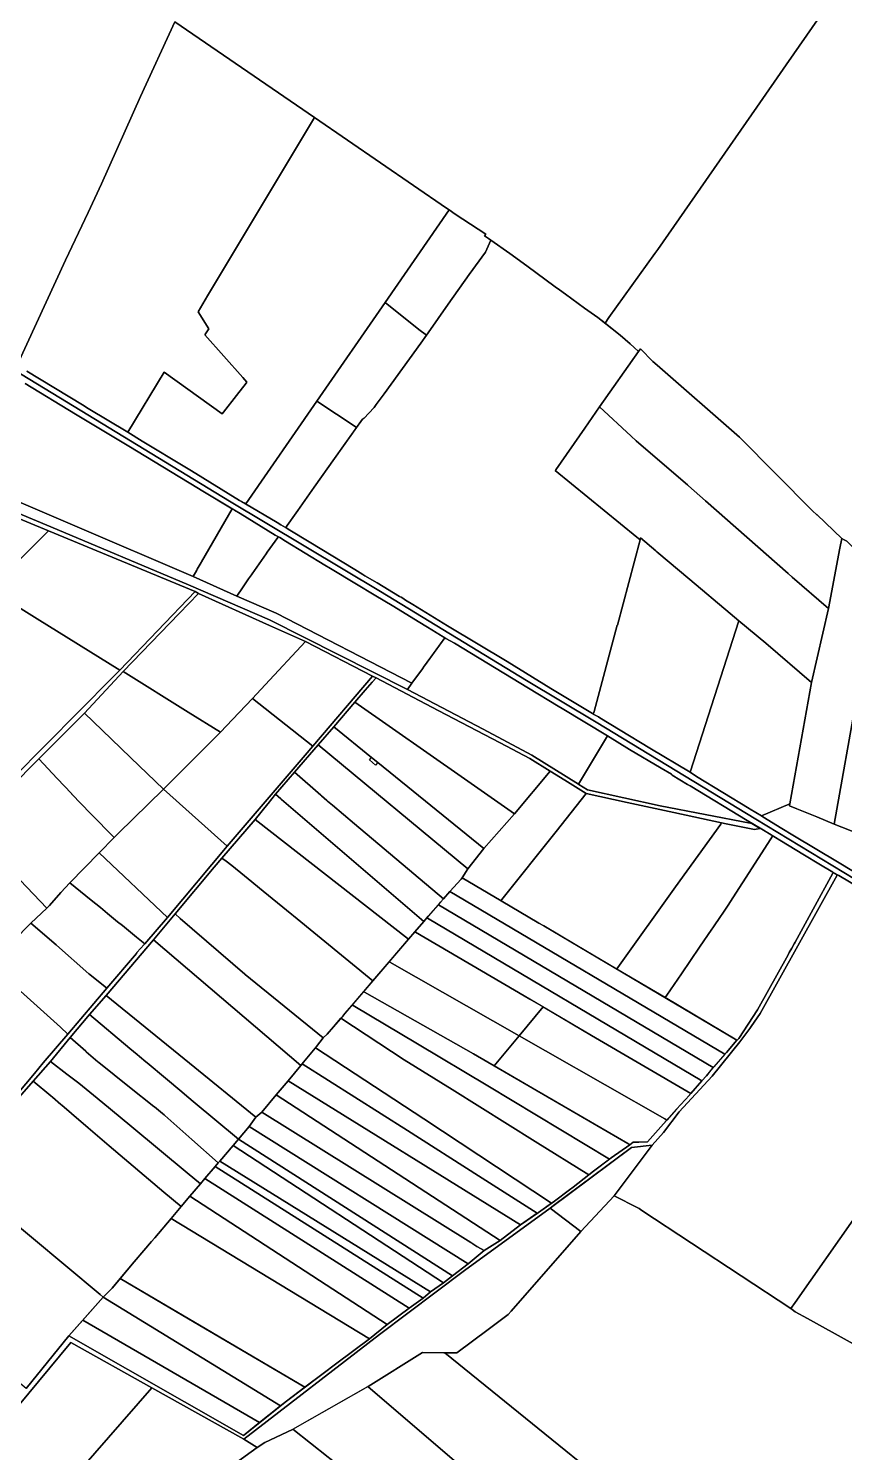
# Model space of a CAD drawing. Header units: metres. Extents: x 3 to 1005126, y 39 to 4383651.
# Drawn here: x 485884 to 486528, y 4373206 to 4374331 of the extents above; entities that cross this region are included whole.
import ezdxf

# ---------------------------------------------------------------- set-up
doc = ezdxf.new("R2010")
doc.units = ezdxf.units.M
doc.header["$MEASUREMENT"] = 0
doc.layers.add('TM_Llucmajor', color=7, linetype='Continuous')

msp = doc.modelspace()

# ---------------------------------------------------------------- linework, layer by layer
at = {"layer": 'TM_Llucmajor', "linetype": 'Continuous', "flags": 128}
for points in [[(484731.6, 4374750.7), (484936.6, 4374626.2), (485087.3, 4374534.8), (485275.7, 4374420.1), (485457.3, 4374311.5), (485629.2, 4374208.6), (485701.3, 4374164.5), (485820.2, 4374093), (485897, 4374046.3), (486042.7, 4373957.7), (486161.8, 4373886.4), (486277.2, 4373816), (486332.1, 4373783.2), (486458.3, 4373706.6), (486614.7, 4373611.7)], [(486614.7, 4373611.7), (486458.3, 4373706.6), (486332.1, 4373783.2), (486277.2, 4373816), (486161.8, 4373886.4), (486042.7, 4373957.7), (485897, 4374046.3), (485820.2, 4374093), (485701.3, 4374164.5), (485629.2, 4374208.6), (485457.3, 4374311.5), (485275.7, 4374420.1), (485087.3, 4374534.8), (484936.6, 4374626.2), (484731.6, 4374750.7)], [(486539.7, 4374384.9), (486482.3, 4374302.3), (486459, 4374268.7), (486380.9, 4374156.5), (486378.6, 4374153.3), (486342.3, 4374102.6), (486339.2, 4374098.1), (486333.4, 4374102.8), (486322.9, 4374110), (486308, 4374121.1), (486303.1, 4374124.6), (486299.8, 4374127), (486277.5, 4374143.5), (486264.1, 4374153.1), (486248.9, 4374163.7), (486247.1, 4374165), (486244.1, 4374167.1), (486244.1, 4374167.1), (486245.1, 4374168.4), (486220.9, 4374184.3), (486216.2, 4374187.6), (486216.1, 4374187.8), (486214.1, 4374189.1), (486109.7, 4374260.6), (485999.4, 4374336.1)], [(486530.1, 4373926.1), (486528, 4373927.2), (486526.1, 4373928.1), (486506.6, 4373946.7), (486506.4, 4373946.9), (486503.1, 4373950), (486445.3, 4374008.2), (486380.4, 4374065), (486376.9, 4374068), (486367.2, 4374077.9), (486367.2, 4374077.9), (486365.7, 4374075.8), (486362.3, 4374079), (486358.9, 4374081.9), (486351, 4374088.6), (486339.2, 4374098.1), (486342.3, 4374102.6), (486378.6, 4374153.3), (486380.9, 4374156.5), (486459, 4374268.7), (486482.3, 4374302.3), (486539.7, 4374384.9)], [(485999.4, 4374336.1), (485972.4, 4374277.1), (485941.7, 4374208.2), (485931, 4374185.6), (485913.2, 4374148), (485875.1, 4374064.9)], [(485875.1, 4374064.9), (485913.2, 4374148), (485931, 4374185.6), (485941.7, 4374208.2), (485972.4, 4374277.1), (485999.4, 4374336.1), (486109.7, 4374260.6), (486025.4, 4374119.7), (486017.9, 4374107.1), (486026.4, 4374093.6), (486023.3, 4374089), (486053.1, 4374055.3), (486056.4, 4374051.5), (486055.9, 4374050.9), (486048.1, 4374041), (486037.8, 4374027.9), (486036.9, 4374026.7), (485991, 4374059.5), (485962.3, 4374012.1), (485962.3, 4374012), (485962.3, 4374012), (485931.1, 4374030.9), (485926.7, 4374033.6), (485882.7, 4374060.3)], [(485882.7, 4374060.3), (485926.7, 4374033.6), (485931.1, 4374030.9), (485962.3, 4374012), (485973.8, 4374005.1), (486008.8, 4373983.9), (486012.6, 4373981.5), (486050.6, 4373958.2), (486052.1, 4373957.3), (486055.2, 4373955.5), (486080.3, 4373940.7), (486083.1, 4373939), (486086.8, 4373936.7), (486087.3, 4373936.5), (486090.2, 4373934.7), (486105.5, 4373925.5), (486141.7, 4373903.7), (486147.9, 4373899.6), (486149.4, 4373898.7), (486159.2, 4373893), (486177, 4373882.4), (486178.1, 4373881.8), (486179.4, 4373881), (486181.5, 4373879.5), (486187.3, 4373875.9), (486214.8, 4373859.1), (486261.8, 4373830.9), (486296.4, 4373809.6), (486329.3, 4373789.8), (486329.9, 4373789.5), (486334, 4373787.2), (486335.1, 4373786.6), (486351.2, 4373776.8), (486374.6, 4373762.6), (486406.3, 4373743.5), (486411.5, 4373740.3), (486452.9, 4373715), (486453.7, 4373714.5), (486462.6, 4373709), (486463.7, 4373708.4), (486478.9, 4373699.1), (486487.5, 4373693.9), (486524, 4373671.9), (486566.6, 4373646.3)], [(485881.4, 4374050.5), (485921.1, 4374026.4), (485963.1, 4374001), (486003.5, 4373976.5), (486018.2, 4373967.6), (486020.4, 4373966.2), (486044.8, 4373951.6), (486044.7, 4373951.5), (486020.5, 4373909.6), (486020.3, 4373909.2), (486020.2, 4373909.1), (486018.7, 4373906.5), (486017.2, 4373903.9), (486016.8, 4373903.2), (486013.9, 4373898), (485826.9, 4373978.1)], [(486551.6, 4373645.4), (486523.8, 4373662.1), (486519.9, 4373664), (486519.4, 4373664.3), (486519, 4373664.5), (486507.9, 4373671.2), (486496.8, 4373678), (486477.2, 4373689.8), (486463, 4373698.5), (486451.4, 4373705.3), (486406.4, 4373732.7), (486404.3, 4373733.9), (486392.1, 4373741.3), (486391.8, 4373741.7), (486391.6, 4373742), (486383.5, 4373746.8), (486358.5, 4373761.6), (486341, 4373772.2), (486305.3, 4373793.8), (486302.3, 4373795.6), (486278.7, 4373810), (486220.2, 4373845.4), (486213.5, 4373849.2), (486199.1, 4373858.1), (486191.7, 4373862.6), (486172.3, 4373874.4), (486157, 4373883.6), (486142.9, 4373892.2), (486122.5, 4373904.4), (486118, 4373907.1), (486086.8, 4373926), (486082.5, 4373928.8), (486081.8, 4373929.2), (486078.6, 4373930.8), (486051, 4373947.9), (486046.7, 4373950.5), (486020.4, 4373966.2), (486018.2, 4373967.6), (486003.5, 4373976.5), (485963.1, 4374001), (485921.1, 4374026.4), (485881.4, 4374050.5)], [(485812.5, 4373974.4), (485901.6, 4373937.4), (486010.3, 4373891.6), (486074.2, 4373864), (486183.1, 4373808.8), (486242.9, 4373777.5), (486281.3, 4373757.1), (486318.1, 4373734.1), (486318.6, 4373733.8), (486325.3, 4373729.6), (486382.8, 4373717), (486453.8, 4373703.2), (486453.8, 4373703.4), (486453.8, 4373703.4), (486453.8, 4373703.9), (486461.8, 4373699.2), (486461.4, 4373699.1), (486457.2, 4373698.3), (486434.8, 4373702.8), (486431.2, 4373703.5), (486393.5, 4373711.7), (486356.6, 4373719.7), (486324.2, 4373726.8), (486307.4, 4373737.2), (486295.8, 4373744.4), (486279.8, 4373754.4), (486256.5, 4373766.8), (486207.5, 4373792.4), (486158.4, 4373818), (486155.7, 4373819.4), (486102.8, 4373846.9), (486074.2, 4373859.5), (486018.2, 4373884.7), (486015.5, 4373886.2), (485899.7, 4373934.3), (485810.8, 4373971.1)], [(485861, 4373473), (485888.6, 4373505.6), (485895.6, 4373513.9), (485915, 4373536.7), (485945.8, 4373573), (485969.1, 4373600.5), (485969.6, 4373601.1), (485975.4, 4373607.6), (485975.8, 4373608), (485993.6, 4373628.9), (486040.8, 4373685.1), (486102.4, 4373757.1), (486108.4, 4373764), (486155.7, 4373819.4), (486158.4, 4373818), (486155.4, 4373814.6), (486149.9, 4373808.4), (486141.5, 4373799), (486125.1, 4373779.4), (486112.7, 4373765.1), (486094, 4373743.5), (486079.1, 4373726.1), (486073.2, 4373718.9), (486072.9, 4373718.5), (486062.8, 4373706.3), (486036.6, 4373675.7), (486030.6, 4373668.5), (485999.7, 4373631.6), (485997.1, 4373628.5), (485982.6, 4373611.3), (485945.4, 4373567.2), (485932.2, 4373552.1), (485916.9, 4373534.1), (485901.3, 4373515.1), (485887.6, 4373499.6), (485871.4, 4373480.8)], [(486566.6, 4373646.3), (486524, 4373671.9), (486487.5, 4373693.9), (486478.9, 4373699.1), (486463.7, 4373708.4), (486462.6, 4373709), (486485.1, 4373718.6), (486484.8, 4373717.1), (486490.7, 4373714.6), (486506.3, 4373708.2), (486520, 4373702.5), (486552.9, 4373689.6)], [(485882, 4373256.9), (485915.7, 4373298.3), (486053.8, 4373219.7), (486087.8, 4373246.9), (486127.4, 4373276.9), (486153.1, 4373296), (486167.1, 4373307.3), (486184.6, 4373320.3), (486195.6, 4373328.2), (486201.4, 4373333.1), (486211.7, 4373340.4), (486218.7, 4373345.9), (486231, 4373355.4), (486243.7, 4373365.7), (486256.4, 4373373.8), (486272.4, 4373386.1), (486286.6, 4373395.8), (486299.3, 4373404.8), (486311, 4373413.7), (486314, 4373415.9), (486330.2, 4373428.4), (486344.1, 4373439), (486358.7, 4373449.3), (486361.4, 4373451.3), (486365.9, 4373451.5), (486372.7, 4373451.7), (486385.3, 4373465.9), (486395.6, 4373477.4), (486405.8, 4373488.5), (486406.1, 4373488.9), (486406.8, 4373489.7), (486415.5, 4373499.8), (486419.2, 4373503.7), (486425, 4373511), (486435, 4373522.3), (486443.3, 4373532), (486443.5, 4373531.9), (486444.7, 4373533.3), (486459.6, 4373556), (486483.8, 4373599.4), (486484.7, 4373601.2), (486486.7, 4373604.7), (486488.5, 4373608), (486489.4, 4373609.4), (486503.6, 4373635.5), (486519.1, 4373663.8), (486519.4, 4373664.3), (486519.9, 4373664), (486519.9, 4373664), (486522.6, 4373662.6), (486522.4, 4373662.2), (486522.4, 4373662.2), (486461.7, 4373552.9), (486454.6, 4373542.6), (486453.6, 4373541.1), (486445.6, 4373530.7), (486423.8, 4373503.6), (486397.8, 4373475.2), (486385.3, 4373459.1), (486376.4, 4373449), (486360.2, 4373447.2), (486298.5, 4373401.3), (486295.9, 4373399.3), (486228.2, 4373350), (486161, 4373299.4), (486054.1, 4373216.7), (485981.4, 4373257.4), (485917.3, 4373293.2), (485841.8, 4373202.4)], [(486536.9, 4373392.7), (486489.2, 4373324.8), (486485.9, 4373320.1), (486368.3, 4373397.4), (486366.1, 4373398.9), (486365.2, 4373399.5), (486346.5, 4373409.1), (486376.4, 4373449), (486385.3, 4373459.1), (486397.8, 4373475.2), (486423.8, 4373503.6), (486445.6, 4373530.7), (486453.6, 4373541.1), (486454.6, 4373542.6), (486461.7, 4373552.9), (486522.4, 4373662.2), (486522.4, 4373662.2), (486522.4, 4373662.2), (486522.6, 4373662.6), (486523.8, 4373662.1), (486551.6, 4373645.4)], [(486413.4, 4373122.2), (486212.6, 4373285), (486212.6, 4373285), (486222, 4373284.9), (486222.1, 4373285), (486246.9, 4373303.5), (486262.8, 4373315.3), (486265.1, 4373317.9), (486320, 4373380.7), (486346.5, 4373409.1), (486365.2, 4373399.5), (486366.1, 4373398.9), (486368.3, 4373397.4), (486485.9, 4373320.1), (486488, 4373318.3), (486488.2, 4373318.1), (486489.3, 4373317.5), (486499.1, 4373312.1), (486564, 4373276.1)], [(486564, 4373276.1), (486499.1, 4373312.1), (486489.3, 4373317.5), (486488.2, 4373318.1), (486488, 4373318.3), (486485.9, 4373320.1), (486489.2, 4373324.8), (486536.9, 4373392.7)]]:
    msp.add_lwpolyline(points, dxfattribs=at)
for points in [[(486008.8, 4373983.9), (485973.8, 4374005.1), (485962.3, 4374012), (485962.3, 4374012.1), (485991, 4374059.5), (486036.9, 4374026.7), (486037.8, 4374027.9), (486048.1, 4374041), (486055.9, 4374050.9), (486056.4, 4374051.5), (486053.1, 4374055.3), (486023.3, 4374089), (486026.4, 4374093.6), (486017.9, 4374107.1), (486025.4, 4374119.7), (486109.7, 4374260.6), (486214.1, 4374189.1), (486216.1, 4374187.8), (486165.5, 4374114.6), (486111.6, 4374036.7), (486055.5, 4373955.6), (486054.2, 4373956.3), (486054.1, 4373956.1), (486054.1, 4373956.1), (486052.1, 4373957.3), (486050.6, 4373958.2), (486012.6, 4373981.5), (486008.8, 4373983.9)], [(486215.4, 4374113.3), (486199.5, 4374090.6), (486198.1, 4374088.6), (486192.2, 4374093.3), (486165.5, 4374114.6), (486216.1, 4374187.8), (486216.2, 4374187.6), (486220.9, 4374184.3), (486245.1, 4374168.4), (486244.1, 4374167.1), (486247.1, 4374165), (486248.9, 4374163.7), (486244.7, 4374154.3), (486231.9, 4374136.7), (486215.4, 4374113.3)], [(486215.4, 4374113.3), (486231.9, 4374136.7), (486244.7, 4374154.3), (486248.9, 4374163.7), (486264.1, 4374153.1), (486277.5, 4374143.5), (486299.8, 4374127), (486303.1, 4374124.6), (486308, 4374121.1), (486322.9, 4374110), (486333.4, 4374102.8), (486351, 4374088.6), (486358.9, 4374081.9), (486362.3, 4374079), (486365.7, 4374075.8), (486334.9, 4374032.1), (486323.1, 4374015.3), (486300.4, 4373982.4), (486299.9, 4373981.8), (486364.2, 4373929.2), (486366.8, 4373927.1), (486348.9, 4373859.8), (486348.8, 4373859.6), (486330.5, 4373791.5), (486330.1, 4373790), (486329.9, 4373789.5), (486329.9, 4373789.5), (486329.3, 4373789.8), (486296.4, 4373809.6), (486261.8, 4373830.9), (486214.8, 4373859.1), (486187.3, 4373875.9), (486181.5, 4373879.5), (486179.4, 4373881), (486178.1, 4373881.8), (486177, 4373882.4), (486159.2, 4373893), (486149.4, 4373898.7), (486147.9, 4373899.6), (486141.7, 4373903.7), (486105.5, 4373925.5), (486090.2, 4373934.7), (486087.3, 4373936.5), (486087, 4373936.6), (486096.6, 4373950.2), (486109.6, 4373968.8), (486125.7, 4373991.4), (486147.7, 4374022.4), (486148.1, 4374022.8), (486148.7, 4374023), (486157, 4374031.6), (486158.6, 4374034), (486164.9, 4374042.5), (486170.2, 4374050), (486193.8, 4374082.5), (486198.1, 4374088.6), (486199.5, 4374090.6), (486215.4, 4374113.3)], [(486192.2, 4374093.3), (486198.1, 4374088.6), (486193.8, 4374082.5), (486170.2, 4374050), (486164.9, 4374042.5), (486158.6, 4374034), (486157, 4374031.6), (486148.7, 4374023), (486148.1, 4374022.8), (486147.7, 4374022.4), (486143, 4374015.8), (486142.8, 4374016), (486111.6, 4374036.7), (486165.5, 4374114.6), (486192.2, 4374093.3)], [(486367.2, 4374077.9), (486376.9, 4374068), (486380.4, 4374065), (486445.3, 4374008.2), (486503.1, 4373950), (486506.4, 4373946.9), (486506.6, 4373946.7), (486526.1, 4373928.1), (486524.7, 4373920.4), (486515.5, 4373872.9), (486486.9, 4373897.7), (486483.7, 4373900.5), (486418.6, 4373957.8), (486405, 4373969.7), (486404.2, 4373970.5), (486365.9, 4374003.4), (486363.8, 4374005.2), (486359.7, 4374009), (486334.9, 4374032.1), (486365.7, 4374075.8), (486367.2, 4374077.9)], [(486143, 4374015.8), (486125.7, 4373991.4), (486109.6, 4373968.8), (486096.6, 4373950.2), (486087, 4373936.6), (486086.8, 4373936.7), (486083.1, 4373939), (486080.3, 4373940.7), (486055.2, 4373955.5), (486054.1, 4373956.1), (486054.1, 4373956.1), (486054.2, 4373956.3), (486055.5, 4373955.6), (486111.6, 4374036.7), (486142.8, 4374016), (486143, 4374015.8)], [(486367.3, 4373928.7), (486366.8, 4373927.1), (486364.2, 4373929.2), (486299.9, 4373981.8), (486300.4, 4373982.4), (486323.1, 4374015.3), (486334.9, 4374032.1), (486359.7, 4374009), (486363.8, 4374005.2), (486365.9, 4374003.4), (486404.2, 4373970.5), (486405, 4373969.7), (486418.6, 4373957.8), (486483.7, 4373900.5), (486486.9, 4373897.7), (486515.5, 4373872.9), (486502.2, 4373814.5), (486466.1, 4373845.4), (486444.9, 4373863.2), (486438, 4373869), (486406.1, 4373895.7), (486380.1, 4373917.6), (486379.2, 4373918.3), (486367.3, 4373928.7)], [(485812.5, 4373974.4), (485796.1, 4373980), (485805.6, 4373987.1), (485820.1, 4373981), (485826.9, 4373978.1), (486013.9, 4373898), (486048.4, 4373882.7), (486079.6, 4373869.1), (486186.7, 4373813.9), (486183.1, 4373808.8), (486074.2, 4373864), (486010.3, 4373891.6), (485901.6, 4373937.4), (485812.5, 4373974.4)], [(485785.2, 4373823.4), (485714.6, 4373894.1), (485736.3, 4373918.5), (485749.3, 4373930.9), (485796.9, 4373976.7), (485810.8, 4373971.1), (485899.7, 4373934.3), (485864.8, 4373899.2), (485853.5, 4373887.9), (485828.9, 4373864.6), (485785.2, 4373823.4)], [(486044.7, 4373951.5), (486044.8, 4373951.6), (486046.7, 4373950.5), (486051, 4373947.9), (486078.6, 4373930.8), (486081.3, 4373929.5), (486080.9, 4373929), (486072.3, 4373917.3), (486071.5, 4373916.1), (486058.8, 4373897.6), (486058.3, 4373897), (486058.3, 4373897), (486054.5, 4373891.5), (486052.9, 4373889.1), (486048.4, 4373882.7), (486013.9, 4373898), (486016.8, 4373903.2), (486017.2, 4373903.9), (486018.7, 4373906.5), (486020.2, 4373909.1), (486020.3, 4373909.2), (486020.5, 4373909.6), (486044.7, 4373951.5)], [(485890.7, 4373864.7), (485853.5, 4373887.9), (485864.8, 4373899.2), (485899.7, 4373934.3), (486015.5, 4373886.2), (485956, 4373824.1), (485890.7, 4373864.7)], [(486191.7, 4373862.6), (486199.1, 4373858.1), (486212.7, 4373849.7), (486212.6, 4373849.6), (486196.7, 4373827.6), (486196.5, 4373827.3), (486195.1, 4373825.3), (486186.7, 4373813.9), (486079.6, 4373869.1), (486048.4, 4373882.7), (486052.9, 4373889.1), (486054.5, 4373891.5), (486058.3, 4373897), (486058.3, 4373897), (486058.8, 4373897.6), (486071.5, 4373916.1), (486072.3, 4373917.3), (486080.9, 4373929), (486081.3, 4373929.5), (486081.8, 4373929.2), (486082.5, 4373928.8), (486086.8, 4373926), (486118, 4373907.1), (486122.5, 4373904.4), (486142.9, 4373892.2), (486157, 4373883.6), (486172.3, 4373874.4), (486191.7, 4373862.6)], [(486330.1, 4373790), (486330.5, 4373791.5), (486348.8, 4373859.6), (486348.9, 4373859.8), (486366.8, 4373927.1), (486367.3, 4373928.7), (486379.2, 4373918.3), (486380.1, 4373917.6), (486406.1, 4373895.7), (486438, 4373869), (486444.9, 4373863.2), (486406.3, 4373743.5), (486374.6, 4373762.6), (486351.2, 4373776.8), (486335.1, 4373786.6), (486334, 4373787.2), (486329.9, 4373789.5), (486330.1, 4373790)], [(486506.3, 4373708.2), (486490.7, 4373714.6), (486484.8, 4373717.1), (486485.1, 4373718.6), (486502.2, 4373814.5), (486515.5, 4373872.9), (486524.7, 4373920.4), (486526.1, 4373928.1), (486528, 4373927.2), (486530.1, 4373926.1), (486530.4, 4373925.8), (486555.4, 4373900.4), (486546, 4373848.1), (486538.3, 4373804.7), (486520, 4373702.5), (486506.3, 4373708.2)], [(486552.9, 4373689.6), (486520, 4373702.5), (486538.3, 4373804.7), (486546, 4373848.1), (486555.4, 4373900.4), (486588.9, 4373867.7), (486587.4, 4373860.1), (486561, 4373729.6), (486556.1, 4373705.8), (486552.9, 4373689.6)], [(485787.1, 4373821.6), (485785.2, 4373823.4), (485828.9, 4373864.6), (485853.5, 4373887.9), (485890.7, 4373864.7), (485956, 4373824.1), (485950.8, 4373818.9), (485923.8, 4373791.6), (485871.6, 4373738.9), (485787.1, 4373821.6)], [(485851.9, 4373713.3), (485848.5, 4373715), (485849.7, 4373716.2), (485871.6, 4373738.9), (485923.8, 4373791.6), (485950.8, 4373818.9), (485956, 4373824.1), (486015.5, 4373886.2), (486018.2, 4373884.7), (486002.9, 4373868.8), (485958.8, 4373823), (485928.1, 4373790.3), (485892.2, 4373754), (485886.7, 4373748.5), (485851.9, 4373713.3)], [(486010, 4373791.1), (485958.8, 4373823), (486002.9, 4373868.8), (486018.2, 4373884.7), (486074.2, 4373859.5), (486102.8, 4373846.9), (486070.8, 4373812.6), (486060.8, 4373801.9), (486045.1, 4373785.3), (486035.5, 4373775.2), (486010, 4373791.1)], [(486462.6, 4373709), (486453.7, 4373714.5), (486452.9, 4373715), (486411.5, 4373740.3), (486406.3, 4373743.5), (486444.9, 4373863.2), (486466.1, 4373845.4), (486502.2, 4373814.5), (486485.1, 4373718.6), (486462.6, 4373709)], [(486108.4, 4373764), (486060.8, 4373801.9), (486070.8, 4373812.6), (486102.8, 4373846.9), (486155.7, 4373819.4), (486108.4, 4373764)], [(486212.7, 4373849.7), (486213.5, 4373849.2), (486220.2, 4373845.4), (486278.7, 4373810), (486302.3, 4373795.6), (486305.3, 4373793.8), (486341, 4373772.2), (486340.3, 4373771.1), (486318.1, 4373734.1), (486281.3, 4373757.1), (486242.9, 4373777.5), (486183.1, 4373808.8), (486186.7, 4373813.9), (486195.1, 4373825.3), (486196.5, 4373827.3), (486196.7, 4373827.6), (486205.9, 4373840.3), (486212.6, 4373849.6), (486212.7, 4373849.7)], [(485949.3, 4373769.9), (485928.1, 4373790.3), (485958.8, 4373823), (486010, 4373791.1), (486035.5, 4373775.2), (485990.5, 4373730.2), (485964.8, 4373754.9), (485949.3, 4373769.9)], [(486228.1, 4373738.4), (486141.5, 4373799), (486149.9, 4373808.4), (486155.4, 4373814.6), (486158.4, 4373818), (486207.5, 4373792.4), (486256.5, 4373766.8), (486279.8, 4373754.4), (486295.8, 4373744.4), (486267.8, 4373710.8), (486228.1, 4373738.4)], [(486040.8, 4373685.1), (485990.5, 4373730.2), (486035.5, 4373775.2), (486045.1, 4373785.3), (486060.8, 4373801.9), (486108.4, 4373764), (486102.4, 4373757.1), (486040.8, 4373685.1)], [(486154.7, 4373755.3), (486125.1, 4373779.4), (486141.5, 4373799), (486228.1, 4373738.4), (486267.8, 4373710.8), (486243.6, 4373683.2), (486159.7, 4373751.3), (486154.7, 4373755.3)], [(485906.6, 4373738.6), (485892.2, 4373754), (485928.1, 4373790.3), (485949.3, 4373769.9), (485964.8, 4373754.9), (485990.5, 4373730.2), (485954.7, 4373695.1), (485951.6, 4373692), (485933.3, 4373710.8), (485933, 4373711), (485918.3, 4373726.2), (485917.8, 4373726.7), (485906.6, 4373738.6)], [(486230.8, 4373667.3), (486112.7, 4373765.1), (486125.1, 4373779.4), (486154.7, 4373755.3), (486159.7, 4373751.3), (486243.6, 4373683.2), (486230.8, 4373667.3)], [(486211.6, 4373643.6), (486141.4, 4373702.8), (486124.1, 4373717.4), (486120, 4373720.8), (486119.6, 4373721.2), (486115.2, 4373724.9), (486114.7, 4373725.3), (486094, 4373743.5), (486112.7, 4373765.1), (486230.8, 4373667.3), (486226.4, 4373660.2), (486225.5, 4373659.1), (486216.7, 4373649.3), (486211.6, 4373643.6)], [(486383.5, 4373746.8), (486391.6, 4373742), (486391.8, 4373741.7), (486392.1, 4373741.3), (486404.3, 4373733.9), (486406.4, 4373732.7), (486451.4, 4373705.3), (486453.8, 4373703.9), (486453.8, 4373703.4), (486453.8, 4373703.2), (486382.8, 4373717), (486325.3, 4373729.6), (486318.6, 4373733.8), (486318.1, 4373734.1), (486340.3, 4373771.1), (486341, 4373772.2), (486358.5, 4373761.6), (486383.5, 4373746.8)], [(485898.4, 4373636.3), (485834.9, 4373702.5), (485836.8, 4373704.3), (485848.5, 4373715), (485851.9, 4373713.3), (485886.7, 4373748.5), (485892.2, 4373754), (485906.6, 4373738.6), (485917.8, 4373726.7), (485918.3, 4373726.2), (485933, 4373711), (485933.3, 4373710.8), (485951.6, 4373692), (485939.7, 4373679.9), (485916.7, 4373656.1), (485909.5, 4373648.6), (485900.5, 4373638.2), (485898.4, 4373636.3)], [(486158, 4373749.2), (486153.1, 4373753.3), (486154.7, 4373755.3), (486159.7, 4373751.3), (486158, 4373749.2)], [(486083.1, 4373722.4), (486079.1, 4373726.1), (486094, 4373743.5), (486114.7, 4373725.3), (486115.2, 4373724.9), (486119.6, 4373721.2), (486120, 4373720.8), (486124.1, 4373717.4), (486141.4, 4373702.8), (486211.6, 4373643.6), (486209.2, 4373640.8), (486199.6, 4373629.8), (486196.1, 4373625.6), (486083.7, 4373721.9), (486083.2, 4373722.4), (486083.1, 4373722.4)], [(486230.8, 4373667.3), (486243.6, 4373683.2), (486267.8, 4373710.8), (486295.8, 4373744.4), (486307.4, 4373737.2), (486324.2, 4373726.8), (486300.5, 4373696.8), (486257.8, 4373643), (486257.1, 4373642), (486226.4, 4373660.2), (486230.8, 4373667.3)], [(485993.6, 4373628.9), (485939.7, 4373679.9), (485951.6, 4373692), (485954.7, 4373695.1), (485990.5, 4373730.2), (486040.8, 4373685.1), (485993.6, 4373628.9)], [(486073.2, 4373718.9), (486079.1, 4373726.1), (486083.1, 4373722.4), (486083.2, 4373722.4), (486083.7, 4373721.9), (486196.1, 4373625.6), (486188.9, 4373617.4), (486184.1, 4373611.7), (486062.8, 4373706.3), (486072.9, 4373718.5), (486073.2, 4373718.9)], [(486356.6, 4373719.7), (486393.5, 4373711.7), (486431.2, 4373703.5), (486430.5, 4373702.5), (486394.9, 4373652.9), (486349.2, 4373589.2), (486348.4, 4373588.1), (486316.8, 4373606.8), (486290.9, 4373622.1), (486287, 4373624.3), (486287, 4373624.4), (486257.1, 4373642), (486257.8, 4373643), (486300.5, 4373696.8), (486324.2, 4373726.8), (486356.6, 4373719.7)], [(485818.1, 4373614.2), (485781.1, 4373649.3), (485803.4, 4373671.6), (485834.9, 4373702.5), (485898.4, 4373636.3), (485885.9, 4373624.3), (485872, 4373610.3), (485853.7, 4373591.9), (485847.8, 4373585.9), (485818.1, 4373614.2)], [(486155.9, 4373578.9), (486093.1, 4373630.1), (486091.8, 4373631.2), (486069.2, 4373649.6), (486057.5, 4373659.3), (486054.4, 4373661.8), (486044.6, 4373669.8), (486039.9, 4373673.3), (486036.6, 4373675.7), (486062.8, 4373706.3), (486184.1, 4373611.7), (486155.9, 4373578.9)], [(486461.4, 4373699.1), (486461.8, 4373699.2), (486463, 4373698.5), (486471.6, 4373693.2), (486471.5, 4373693.1), (486470.2, 4373690.9), (486437.8, 4373640.7), (486436.9, 4373639.3), (486431.6, 4373631.5), (486430.9, 4373630.4), (486424.3, 4373620.7), (486423.4, 4373619.5), (486413.8, 4373605.3), (486399.5, 4373584.4), (486387.9, 4373567.4), (486386.7, 4373565.5), (486348.4, 4373588.1), (486349.2, 4373589.2), (486394.9, 4373652.9), (486430.5, 4373702.5), (486431.2, 4373703.5), (486434.8, 4373702.8), (486457.2, 4373698.3), (486461.4, 4373699.1)], [(486471.5, 4373693.1), (486471.6, 4373693.2), (486477.2, 4373689.8), (486496.8, 4373678), (486507.9, 4373671.2), (486519, 4373664.5), (486519.4, 4373664.3), (486519.1, 4373663.8), (486503.6, 4373635.5), (486489.4, 4373609.4), (486488.5, 4373608), (486486.7, 4373604.7), (486484.7, 4373601.2), (486483.8, 4373599.4), (486459.6, 4373556), (486444.7, 4373533.3), (486443.5, 4373531.9), (486443.3, 4373532), (486386.7, 4373565.5), (486387.9, 4373567.4), (486399.5, 4373584.4), (486413.8, 4373605.3), (486423.4, 4373619.5), (486424.3, 4373620.7), (486430.9, 4373630.4), (486431.6, 4373631.5), (486436.9, 4373639.3), (486437.8, 4373640.7), (486470.2, 4373690.9), (486471.5, 4373693.1)], [(485933.4, 4373642.5), (485916.7, 4373656.1), (485939.7, 4373679.9), (485993.6, 4373628.9), (485975.8, 4373608), (485969.1, 4373613.4), (485958.1, 4373622.4), (485954.2, 4373625.5), (485946.3, 4373632), (485940.7, 4373636.6), (485933.4, 4373642.5)], [(486132.2, 4373551), (486124.9, 4373542.5), (486119.9, 4373536.7), (486116.7, 4373533.7), (486055, 4373583.9), (486054.8, 4373584), (486003.8, 4373628.1), (485999.7, 4373631.6), (486030.6, 4373668.5), (486036.6, 4373675.7), (486039.9, 4373673.3), (486044.6, 4373669.8), (486054.4, 4373661.8), (486057.5, 4373659.3), (486069.2, 4373649.6), (486091.8, 4373631.2), (486093.1, 4373630.1), (486155.9, 4373578.9), (486133.8, 4373552.9), (486132.2, 4373551)], [(485905.8, 4373607.2), (485885.9, 4373624.3), (485898.4, 4373636.3), (485900.5, 4373638.2), (485909.5, 4373648.6), (485916.7, 4373656.1), (485933.4, 4373642.5), (485940.7, 4373636.6), (485946.3, 4373632), (485954.2, 4373625.5), (485958.1, 4373622.4), (485969.1, 4373613.4), (485975.8, 4373608), (485975.4, 4373607.6), (485969.6, 4373601.1), (485969.1, 4373600.5), (485945.8, 4373573), (485932.4, 4373583.7), (485931.7, 4373584.4), (485906.1, 4373607), (485905.8, 4373607.2)], [(486433.8, 4373520.9), (486216.7, 4373649.3), (486225.5, 4373659.1), (486226.4, 4373660.2), (486257.1, 4373642), (486287, 4373624.4), (486287, 4373624.3), (486290.9, 4373622.1), (486443.3, 4373532), (486435, 4373522.3), (486433.8, 4373520.9)], [(486433.8, 4373520.9), (486425, 4373511), (486424.5, 4373510.3), (486207.8, 4373638.8), (486207.6, 4373638.9), (486209.2, 4373640.8), (486211.6, 4373643.6), (486216.7, 4373649.3), (486433.8, 4373520.9)], [(486099, 4373511.9), (485982.6, 4373611.3), (485997.1, 4373628.5), (485999.7, 4373631.6), (486003.8, 4373628.1), (486054.8, 4373584), (486055, 4373583.9), (486116.7, 4373533.7), (486111.3, 4373527), (486101.1, 4373514.5), (486099, 4373511.9)], [(486199.6, 4373629.8), (486207.6, 4373638.9), (486207.8, 4373638.8), (486424.5, 4373510.3), (486422.8, 4373508.2), (486419.2, 4373503.7), (486415.5, 4373499.8), (486198.9, 4373628.3), (486198.6, 4373628.5), (486199.6, 4373629.8)], [(485909.1, 4373542.1), (485853.7, 4373591.9), (485872, 4373610.3), (485885.9, 4373624.3), (485905.8, 4373607.2), (485906.1, 4373607), (485931.7, 4373584.4), (485932.4, 4373583.7), (485945.8, 4373573), (485915, 4373536.7), (485909.1, 4373542.1)], [(486198.9, 4373628.3), (486415.5, 4373499.8), (486406.8, 4373489.7), (486328.5, 4373535.7), (486279.8, 4373564.4), (486275.3, 4373567), (486189.4, 4373617.1), (486188.9, 4373617.4), (486196.1, 4373625.6), (486198.6, 4373628.5), (486198.9, 4373628.3)], [(486011, 4373513.7), (485945.4, 4373567.2), (485982.6, 4373611.3), (486099, 4373511.9), (486089, 4373499.7), (486079.4, 4373488.8), (486068.2, 4373475), (486063.4, 4373471), (486011, 4373513.7)], [(486271.3, 4373535.3), (486169.2, 4373593.5), (486168.7, 4373593.8), (486184.1, 4373611.7), (486188.9, 4373617.4), (486189.4, 4373617.1), (486275.3, 4373567), (486279.8, 4373564.4), (486290.2, 4373558.3), (486271.3, 4373535.3)], [(485822.4, 4373506.7), (485795.4, 4373532.4), (485810.3, 4373547.6), (485810.4, 4373547.7), (485822.6, 4373560.1), (485822.6, 4373560.2), (485829.4, 4373567.1), (485847.8, 4373585.9), (485853.7, 4373591.9), (485909.1, 4373542.1), (485915, 4373536.7), (485895.6, 4373513.9), (485888.6, 4373505.6), (485861, 4373473), (485835.5, 4373494.4), (485834.7, 4373495.2), (485825.7, 4373503.6), (485822.4, 4373506.7)], [(486251.7, 4373511.6), (486235.2, 4373521.2), (486149.2, 4373569.9), (486148.6, 4373570.3), (486155.9, 4373578.9), (486168.7, 4373593.8), (486169.2, 4373593.5), (486271.3, 4373535.3), (486251.7, 4373511.6)], [(485963.9, 4373525.4), (485932.2, 4373552.1), (485945.4, 4373567.2), (486011, 4373513.7), (486063.4, 4373471), (486058.1, 4373463.7), (486049.8, 4373453.8), (486014.1, 4373483.6), (486007.2, 4373489.3), (486004.9, 4373491.2), (485992.1, 4373501.9), (485977.6, 4373514), (485976.5, 4373514.8), (485971.5, 4373519.1), (485969.7, 4373520.6), (485963.9, 4373525.4)], [(486246.6, 4373495.8), (486191, 4373529.1), (486140.2, 4373559.4), (486139.6, 4373559.7), (486148.6, 4373570.3), (486149.2, 4373569.9), (486235.2, 4373521.2), (486357.1, 4373450.3), (486358.7, 4373449.3), (486344.1, 4373439), (486342.7, 4373437.9), (486246.6, 4373495.8)], [(485929.1, 4373523.2), (485916.9, 4373534.1), (485932.2, 4373552.1), (485963.9, 4373525.4), (485969.7, 4373520.6), (485971.5, 4373519.1), (485976.5, 4373514.8), (485977.6, 4373514), (485992.1, 4373501.9), (486004.9, 4373491.2), (486007.2, 4373489.3), (486014.1, 4373483.6), (486049.8, 4373453.8), (486045.5, 4373448.8), (486035, 4373436.4), (486033.6, 4373435), (486012.9, 4373453.4), (486003.4, 4373461.9), (485991.5, 4373472.5), (485991, 4373472.9), (485989.7, 4373474), (485983.4, 4373479.2), (485982.9, 4373479.6), (485963.6, 4373494.9), (485939.4, 4373514.2), (485938.7, 4373514.8), (485935, 4373518), (485929.6, 4373522.7), (485929.4, 4373522.9), (485929.1, 4373523.2)], [(486191, 4373529.1), (486246.6, 4373495.8), (486342.7, 4373437.9), (486330.2, 4373428.4), (486326.4, 4373425.5), (486284, 4373452), (486218.4, 4373493), (486180.7, 4373516.5), (486130.6, 4373549.2), (486132.2, 4373551), (486133.8, 4373552.9), (486139.6, 4373559.7), (486140.2, 4373559.4), (486191, 4373529.1)], [(486290.2, 4373558.3), (486328.5, 4373535.7), (486406.8, 4373489.7), (486406.1, 4373488.9), (486405.8, 4373488.5), (486395.6, 4373477.4), (486387.9, 4373468.8), (486387.2, 4373469.3), (486386.4, 4373469.8), (486292.3, 4373523.4), (486271.3, 4373535.3), (486290.2, 4373558.3)], [(486111.3, 4373527), (486116.7, 4373533.7), (486119.9, 4373536.7), (486124.9, 4373542.5), (486130.6, 4373549.2), (486180.7, 4373516.5), (486218.4, 4373493), (486284, 4373452), (486326.4, 4373425.5), (486314, 4373415.9), (486311, 4373413.7), (486299.3, 4373404.8), (486297, 4373403.2), (486196.1, 4373469.7), (486110.5, 4373526), (486111.3, 4373527)], [(485914.3, 4373505.2), (485901.3, 4373515.1), (485916.9, 4373534.1), (485929.1, 4373523.2), (485929.4, 4373522.9), (485929.6, 4373522.7), (485935, 4373518), (485938.7, 4373514.8), (485939.4, 4373514.2), (485963.6, 4373494.9), (485982.9, 4373479.6), (485983.4, 4373479.2), (485989.7, 4373474), (485991, 4373472.9), (485991.5, 4373472.5), (486003.4, 4373461.9), (486012.9, 4373453.4), (486033.6, 4373435), (486031.3, 4373432.1), (486023.3, 4373422.7), (486019.8, 4373418.5), (486009.2, 4373427.2), (485965.5, 4373463.4), (485948.6, 4373477.5), (485938.2, 4373486), (485923.8, 4373498), (485914.3, 4373505.2)], [(486292.3, 4373523.4), (486386.4, 4373469.8), (486387.2, 4373469.3), (486387.9, 4373468.8), (486385.3, 4373465.9), (486372.7, 4373451.7), (486365.9, 4373451.5), (486361.4, 4373451.3), (486358.7, 4373449.3), (486357.1, 4373450.3), (486285, 4373492.2), (486251.7, 4373511.6), (486271.3, 4373535.3), (486292.3, 4373523.4)], [(486297, 4373403.2), (486286.6, 4373395.8), (486285.7, 4373395.3), (486239.3, 4373424.8), (486183.1, 4373460.5), (486100.1, 4373513.2), (486101.1, 4373514.5), (486110.5, 4373526), (486196.1, 4373469.7), (486297, 4373403.2)], [(485901.7, 4373487.9), (485887.6, 4373499.6), (485901.3, 4373515.1), (485914.3, 4373505.2), (485923.8, 4373498), (485938.2, 4373486), (485948.6, 4373477.5), (485965.5, 4373463.4), (486009.2, 4373427.2), (486019.8, 4373418.5), (486011.4, 4373408.6), (486004.5, 4373400.5), (485990.9, 4373411.9), (485947.6, 4373448.5), (485931.1, 4373462.6), (485918, 4373473.9), (485910.4, 4373480.5), (485909.6, 4373481.1), (485902.8, 4373487), (485901.7, 4373487.9)], [(486285.7, 4373395.3), (486272.4, 4373386.1), (486089, 4373499.7), (486099, 4373511.9), (486100.1, 4373513.2), (486183.1, 4373460.5), (486239.3, 4373424.8), (486285.7, 4373395.3)], [(485859, 4373399.1), (485825.5, 4373427.5), (485871.4, 4373480.8), (485887.6, 4373499.6), (485901.7, 4373487.9), (485902.8, 4373487), (485909.6, 4373481.1), (485910.4, 4373480.5), (485918, 4373473.9), (485931.1, 4373462.6), (485947.6, 4373448.5), (485990.9, 4373411.9), (486004.5, 4373400.5), (485996.6, 4373391.1), (485983.7, 4373375.8), (485981.1, 4373372.8), (485967.5, 4373356.9), (485949.9, 4373336.1), (485943, 4373328.9), (485940.5, 4373331), (485859, 4373399.1)], [(486256.4, 4373373.8), (486079.4, 4373488.8), (486089, 4373499.7), (486272.4, 4373386.1), (486256.4, 4373373.8)], [(486233.2, 4373372.2), (486068.2, 4373475), (486079.4, 4373488.8), (486256.4, 4373373.8), (486243.7, 4373365.7), (486238.4, 4373368.8), (486237.9, 4373369.1), (486233.9, 4373371.7), (486233.7, 4373371.9), (486233.2, 4373372.2)], [(486231, 4373355.4), (486058.1, 4373463.7), (486063.4, 4373471), (486068.2, 4373475), (486233.2, 4373372.2), (486233.7, 4373371.9), (486233.9, 4373371.7), (486237.9, 4373369.1), (486238.4, 4373368.8), (486243.7, 4373365.7), (486231, 4373355.4)], [(486218.7, 4373345.9), (486049.8, 4373453.8), (486058.1, 4373463.7), (486231, 4373355.4), (486218.7, 4373345.9)], [(486211.7, 4373340.4), (486045.5, 4373448.8), (486049.8, 4373453.8), (486218.7, 4373345.9), (486211.7, 4373340.4)], [(486201.4, 4373333.1), (486035, 4373436.4), (486045.5, 4373448.8), (486211.7, 4373340.4), (486201.4, 4373333.1)], [(486346.5, 4373409.1), (486320, 4373380.7), (486295.9, 4373399.3), (486360.2, 4373447.2), (486376.4, 4373449), (486346.5, 4373409.1)], [(485822.5, 4373306.2), (485764.1, 4373355.1), (485796.7, 4373394.1), (485825.5, 4373427.5), (485859, 4373399.1), (485940.5, 4373331), (485943, 4373328.9), (485915.7, 4373298.3), (485882, 4373256.9), (485822.5, 4373306.2)], [(486184.6, 4373320.3), (486023.3, 4373422.7), (486031.3, 4373432.1), (486195.6, 4373328.2), (486184.6, 4373320.3)], [(486195.6, 4373328.2), (486031.3, 4373432.1), (486033.6, 4373435), (486035, 4373436.4), (486201.4, 4373333.1), (486195.6, 4373328.2)], [(486167.1, 4373307.3), (486011.4, 4373408.6), (486019.8, 4373418.5), (486023.3, 4373422.7), (486184.6, 4373320.3), (486167.1, 4373307.3)], [(486153.1, 4373296), (485996.6, 4373391.1), (486004.5, 4373400.5), (486011.4, 4373408.6), (486167.1, 4373307.3), (486153.1, 4373296)], [(486064.6, 4373210.2), (486054.1, 4373216.7), (486161, 4373299.4), (486228.2, 4373350), (486295.9, 4373399.3), (486320, 4373380.7), (486265.1, 4373317.9), (486262.8, 4373315.3), (486246.9, 4373303.5), (486222.1, 4373285), (486222, 4373284.9), (486211.8, 4373285.1), (486195.1, 4373285.3), (486152.2, 4373258.5), (486092.3, 4373224.4), (486070.5, 4373214.3), (486064.6, 4373210.2)], [(485969, 4373358.6), (485981.1, 4373372.8), (485983.7, 4373375.8), (485996.6, 4373391.1), (486153.1, 4373296), (486127.4, 4373276.9), (486116.7, 4373268.8), (486102.1, 4373257.8), (485956.3, 4373343.7), (485967.5, 4373356.9), (485969, 4373358.6)], [(486083, 4373243.1), (485943, 4373328.9), (485949.9, 4373336.1), (485956.3, 4373343.7), (486005.9, 4373314.5), (486102.1, 4373257.8), (486087.8, 4373246.9), (486083, 4373243.1)], [(486066.4, 4373229.9), (485926.9, 4373310.8), (485943, 4373328.9), (486083, 4373243.1), (486066.4, 4373229.9)], [(486066.4, 4373229.9), (486053.8, 4373219.7), (485915.7, 4373298.3), (485926.9, 4373310.8), (486066.4, 4373229.9)], [(485902, 4373166.4), (485841.8, 4373202.4), (485917.3, 4373293.2), (485981.4, 4373257.4), (485902, 4373166.4)], [(486152.2, 4373258.5), (486195.1, 4373285.3), (486211.8, 4373285.1), (486212.6, 4373285), (486413.4, 4373122.2), (486415.5, 4373120.5), (486415.4, 4373118.1), (486415.1, 4373100.3), (486410.9, 4373098), (486387.8, 4373085.1), (486375.5, 4373067.9), (486375, 4373067.2), (486351.7, 4373087.1), (486266.5, 4373160.2), (486151.9, 4373258.3), (486151.9, 4373258.4), (486152.2, 4373258.5)], [(485947.1, 4373140.2), (485902, 4373166.4), (485981.4, 4373257.4), (486054.1, 4373216.7), (486064.6, 4373210.2), (486000.9, 4373164.1), (485957.1, 4373134.3), (485947.1, 4373140.2)], [(486344.5, 4373024.3), (486344.2, 4373023.9), (486315.5, 4373046.9), (486217.5, 4373125.2), (486171.8, 4373161.8), (486171.9, 4373161.9), (486171.4, 4373162.3), (486092.6, 4373224.6), (486151.9, 4373258.4), (486266.5, 4373160.2), (486351.7, 4373087.1), (486375, 4373067.2), (486344.5, 4373024.3)], [(486092.3, 4373224.4), (486092.6, 4373224.6), (486168.7, 4373164.5), (486168.5, 4373163), (486168.1, 4373160.1), (486167.9, 4373158.8), (486152.9, 4373139.7), (486106.9, 4373081), (486082, 4373101.5), (486081.1, 4373102.2), (486080.2, 4373102.9), (486000.9, 4373164.1), (486064.6, 4373210.2), (486070.5, 4373214.3), (486092.3, 4373224.4)]]:
    msp.add_lwpolyline(points, close=True, dxfattribs=at)

doc.saveas('drawing.dxf')
